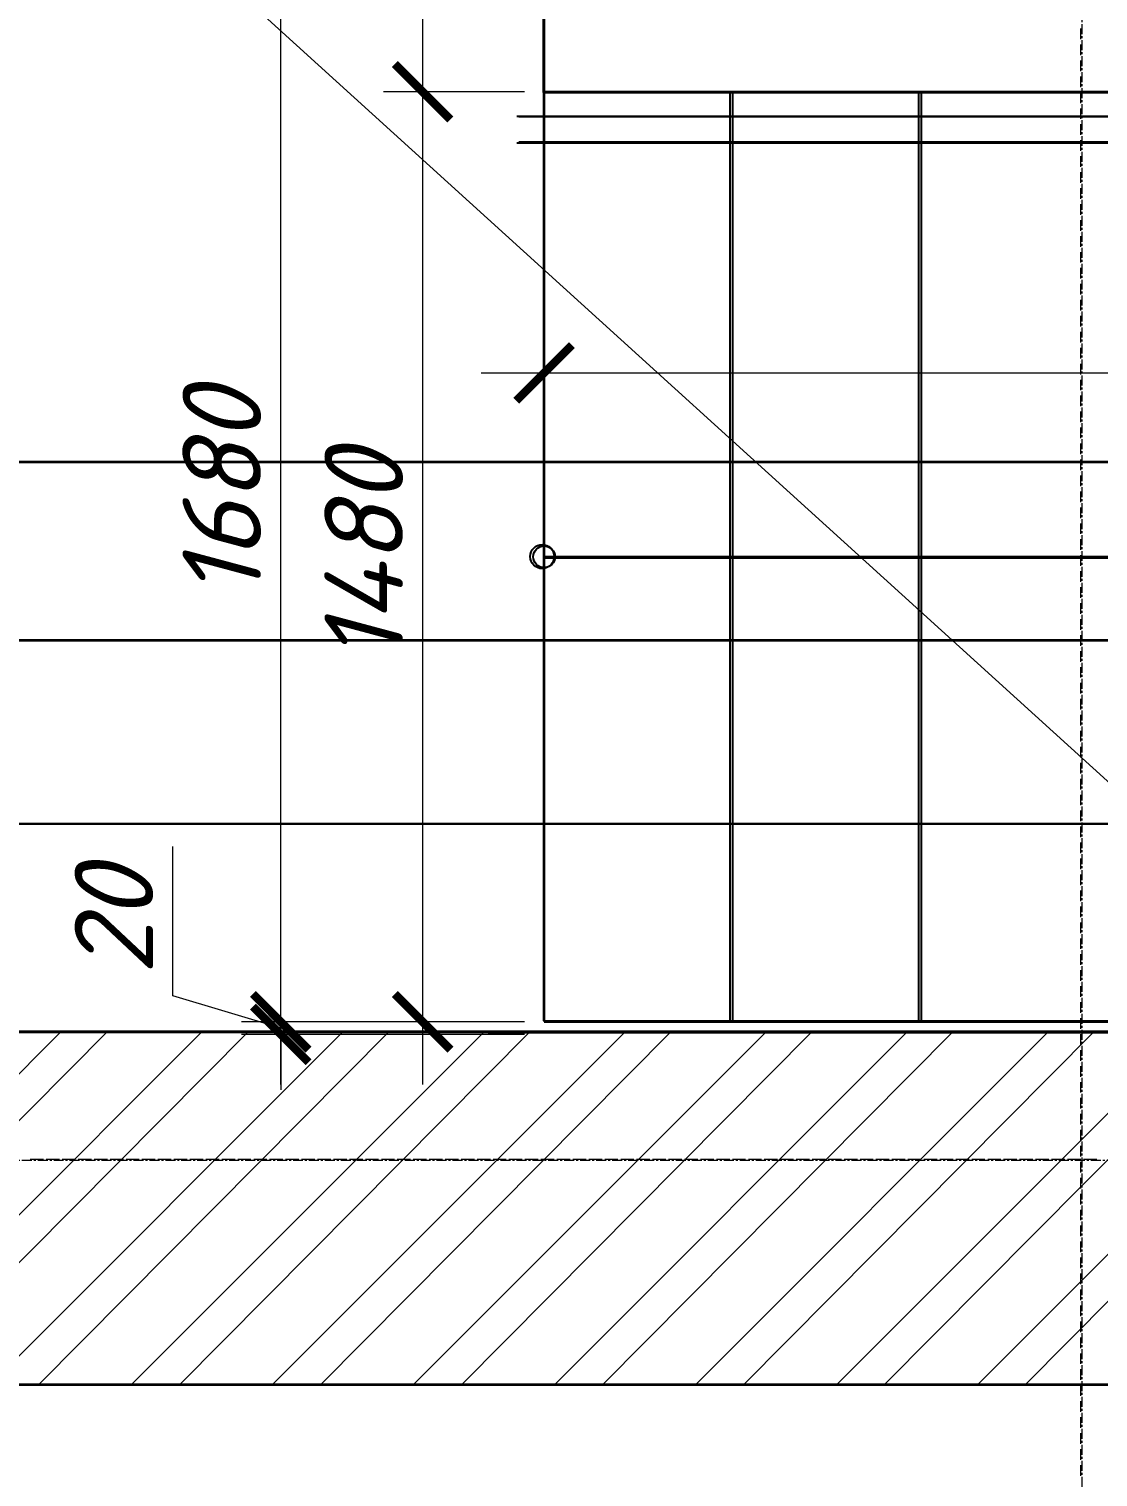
# Model space of a CAD drawing. Header units: millimetres. Extents: x -10178924 to 11692288, y -947381 to 58396.
# Drawn here: x 762582 to 764284, y -793095 to -790790 of the extents above; entities that cross this region are included whole.
import ezdxf

# ---------------------------------------------------------------- set-up
doc = ezdxf.new("R2010")
doc.units = ezdxf.units.MM
doc.linetypes.add('осевая', pattern=[50.8, 31.75, -6.35, 6.35, -6.35])
for name, color, linetype, lineweight in [('PDF _0', 7, 'Continuous', 9), ('PDF _Текст', 7, 'Continuous', 5), ('Размеры клад.', 7, 'Continuous', 0), ('Размеры осевые', 153, 'Continuous', 9), ('Стены.1', 7, 'Continuous', 25), ('ШТРИХОВКА', 252, 'Continuous', 15)]:
    doc.layers.add(name, color=color, linetype=linetype, lineweight=lineweight)
for name, color, linetype in [('PDF _ВК_В1', 5, 'Continuous'), ('PDF _ВК_Т3', 1, 'Continuous'), ('PDF _ВК_Т4', 6, 'Continuous'), ('PDF _Лестницы _ крыльца.1', 7, 'Continuous'), ('PDF _Стены.1', 7, 'Continuous'), ('Лестницы _ крыльца.1', 7, 'Continuous')]:
    doc.layers.add(name, color=color, linetype=linetype)
doc.layers.add('PDF _Размеры осевые', color=7, linetype='Continuous', true_color=0x5d6970)
doc.layers.add('PDF _штриховка', color=7, linetype='Continuous', true_color=0x95834a)
doc.styles.add('GOST 2.304_new', font='isocpeui.ttf')
doc.dimstyles.new('SPDS 1_50', dxfattribs={"dimscale": 50, "dimtxt": 2.5, "dimasz": 1.77, "dimexe": 1.25, "dimexo": 0.625, "dimtad": 1, "dimdec": 0, "dimrnd": 0.001, "dimtxsty": 'GOST 2.304_new', "dimblk": 'ARCHTICK', "dimcen": 2.5, "dimdle": 2, "dimclrt": 256, "dimadec": 0, "dimazin": 2, "dimtfac": 0.75, "dimtdec": 0, "dimtmove": 1, "dimatfit": 3, "dimfxl": 1, "dimtolj": 1, "dimlwd": 9, "dimlwe": 9, "dimarcsym": 0})

# ---------------------------------------------------------------- blocks, each defined once
blk = doc.blocks.new('_ArchTick')
at = {"color": 0, "linetype": 'ByBlock', "const_width": 0.15}
blk.add_lwpolyline([(-0.5, -0.5), (0.5, 0.5)], dxfattribs=at)
blk = doc.blocks.new('*D2633')
at = {"layer": 'Defpoints', "color": 0, "ltscale": 100, "transparency": 16777216}
for p in [(43443.3, -10547.2), (41043.3, -10839.9), (43443.3, -10839.9)]:
    blk.add_point(p, dxfattribs=at)
at = {"layer": 'Размеры клад.', "color": 0, "lineweight": 9, "ltscale": 100, "transparency": 16777216}
for p, q in [((41043.3, -10808.7), (41043.3, -10484.7)), ((43443.3, -10808.7), (43443.3, -10484.7)), ((40943.3, -10547.2), (43543.3, -10547.2))]:
    blk.add_line(p, q, dxfattribs=at)
at = {"layer": 'Размеры клад.', "color": 0, "lineweight": 9, "ltscale": 100, "transparency": 16777216, "xscale": 88.5, "yscale": 88.5, "zscale": 88.5, "rotation": 180}
blk.add_blockref('_ArchTick', (41043.3, -10547.2), dxfattribs=at)
at = {"layer": 'Размеры клад.', "color": 0, "lineweight": 9, "ltscale": 100, "transparency": 16777216, "xscale": 88.5, "yscale": 88.5, "zscale": 88.5}
blk.add_blockref('_ArchTick', (43443.3, -10547.2), dxfattribs=at)
at = {"layer": 'Размеры клад.', "ltscale": 100, "transparency": 16777216, "insert": (42243.3, -10453.4), "char_height": 125, "width": 601.204, "attachment_point": 5, "style": 'GOST 2.304_new'}
blk.add_mtext('\\A1;2400', dxfattribs=at)
blk = doc.blocks.new('*D2642')
at = {"layer": 'Defpoints', "color": 0, "ltscale": 100, "transparency": 16777216}
for p in [(40624, -11579.9), (41043.3, -11579.9), (41043.3, -11599.9)]:
    blk.add_point(p, dxfattribs=at)
at = {"layer": 'Размеры клад.', "color": 0, "lineweight": 9, "ltscale": 100, "transparency": 16777216}
for p, q in [((40452.1, -11538.4), (40452.1, -11300.9)), ((40624, -11579.9), (40624, -11491.4)), ((40624, -11589.9), (40452.1, -11538.4)), ((41012.1, -11579.9), (40561.5, -11579.9)), ((40624, -11599.9), (40624, -11579.9)), ((40624, -11599.9), (40624, -11579.9)), ((41012.1, -11599.9), (40561.5, -11599.9)), ((40624, -11599.9), (40624, -11688.4))]:
    blk.add_line(p, q, dxfattribs=at)
at = {"layer": 'Размеры клад.', "color": 0, "lineweight": 9, "ltscale": 100, "transparency": 16777216, "xscale": 88.5, "yscale": 88.5, "zscale": 88.5}
for p, rotation in [((40624, -11579.9), 270), ((40624, -11599.9), 90)]:
    blk.add_blockref('_ArchTick', p, dxfattribs=dict(at, rotation=rotation))
at = {"layer": 'Размеры клад.', "ltscale": 100, "transparency": 16777216, "insert": (40358.4, -11419.6), "char_height": 125, "attachment_point": 5, "rotation": 90, "style": 'GOST 2.304_new'}
blk.add_mtext('\\A1;20', dxfattribs=at)
blk = doc.blocks.new('*D2643')
at = {"layer": 'Defpoints', "color": 0, "ltscale": 100, "transparency": 16777216}
for p in [(40624, -9899.9), (41043.3, -9899.9), (41043.3, -11579.9)]:
    blk.add_point(p, dxfattribs=at)
at = {"layer": 'Размеры клад.', "color": 0, "lineweight": 9, "ltscale": 100, "transparency": 16777216}
for p, q in [((40624, -11679.9), (40624, -9799.9)), ((41012.1, -9899.9), (40561.5, -9899.9)), ((41012.1, -11579.9), (40561.5, -11579.9))]:
    blk.add_line(p, q, dxfattribs=at)
at = {"layer": 'Размеры клад.', "color": 0, "lineweight": 9, "ltscale": 100, "transparency": 16777216, "xscale": 88.5, "yscale": 88.5, "zscale": 88.5}
for p, rotation in [((40624, -9899.9), 90), ((40624, -11579.9), 270)]:
    blk.add_blockref('_ArchTick', p, dxfattribs=dict(at, rotation=rotation))
at = {"layer": 'Размеры клад.', "ltscale": 100, "transparency": 16777216, "insert": (40530.2, -10739.9), "char_height": 125, "attachment_point": 5, "rotation": 90, "style": 'GOST 2.304_new'}
blk.add_mtext('\\A1;1680', dxfattribs=at)
blk = doc.blocks.new('*D2644')
at = {"layer": 'Defpoints', "color": 0, "ltscale": 100, "transparency": 16777216}
for p in [(41043.3, -9899.9), (40849.9, -10099.9), (41043.3, -10099.9)]:
    blk.add_point(p, dxfattribs=at)
at = {"layer": 'Размеры клад.', "color": 0, "lineweight": 9, "ltscale": 100, "transparency": 16777216}
for p, q in [((40849.9, -9799.9), (40849.9, -10199.9)), ((41012.1, -9899.9), (40787.4, -9899.9)), ((41012.1, -10099.9), (40787.4, -10099.9))]:
    blk.add_line(p, q, dxfattribs=at)
at = {"layer": 'Размеры клад.', "color": 0, "lineweight": 9, "ltscale": 100, "transparency": 16777216, "xscale": 88.5, "yscale": 88.5, "zscale": 88.5}
for p, rotation in [((40849.9, -9899.9), 90), ((40849.9, -10099.9), 270)]:
    blk.add_blockref('_ArchTick', p, dxfattribs=dict(at, rotation=rotation))
at = {"layer": 'Размеры клад.', "ltscale": 100, "transparency": 16777216, "insert": (40756.2, -9682.1), "char_height": 125, "attachment_point": 5, "rotation": 90, "style": 'GOST 2.304_new'}
blk.add_mtext('\\A1;200', dxfattribs=at)
blk = doc.blocks.new('*D2645')
at = {"layer": 'Defpoints', "color": 0, "ltscale": 100, "transparency": 16777216}
for p in [(41043.3, -10099.9), (40849.9, -11579.9), (40975.3, -11579.9)]:
    blk.add_point(p, dxfattribs=at)
at = {"layer": 'Размеры клад.', "color": 0, "lineweight": 9, "ltscale": 100, "transparency": 16777216}
for p, q in [((40849.9, -9999.9), (40849.9, -11679.9)), ((41012.1, -10099.9), (40787.4, -10099.9)), ((40944, -11579.9), (40787.4, -11579.9))]:
    blk.add_line(p, q, dxfattribs=at)
at = {"layer": 'Размеры клад.', "color": 0, "lineweight": 9, "ltscale": 100, "transparency": 16777216, "xscale": 88.5, "yscale": 88.5, "zscale": 88.5}
for p, rotation in [((40849.9, -10099.9), 90), ((40849.9, -11579.9), 270)]:
    blk.add_blockref('_ArchTick', p, dxfattribs=dict(at, rotation=rotation))
at = {"layer": 'Размеры клад.', "ltscale": 100, "transparency": 16777216, "insert": (40756.2, -10839.9), "char_height": 125, "attachment_point": 5, "rotation": 90, "style": 'GOST 2.304_new'}
blk.add_mtext('\\A1;1480', dxfattribs=at)
blk = doc.blocks.new('A$C5282721b')
at = {"layer": 'ШТРИХОВКА', "ltscale": 100, "true_color": 0x000000, "transparency": 33554687}
h = blk.add_hatch(dxfattribs=at)
h.set_pattern_fill('ANSI31', color=18, scale=50)
h.set_pattern_definition([(45, (-79853.19, 25128.16), (-112.2532, 112.2532), [])])
h.paths.add_polyline_path([(30308.806, -10037.639), (30340.503, -10057.45), (30340.503, -9982.609)], flags=16)
h.paths.add_polyline_path([(29940.503, -9500.003), (30274.939, -9500.003), (30340.503, -9500.003), (30340.503, -8858.185), (29940.503, -8858.185)])
h.paths.add_polyline_path([(30340.503, -9510.106), (29940.503, -9505.804), (29940.503, -15302.111), (27792.557, -15302.111), (27792.557, -15862.111), (30500.503, -15862.111), (30500.503, -12156.906), (44179.391, -12156.906), (44179.391, -11596.906), (30340.503, -11596.906)])
at = {"color": 18, "true_color": 0x000000, "transparency": 33554687}
for points in [[(43550.839, -10139.913), (41003.32, -10139.913)], [(43550.839, -10179.913), (41003.32, -10179.913)]]:
    blk.add_lwpolyline(points, dxfattribs=at)
at = {"layer": 'Лестницы _ крыльца.1', "color": 18, "lineweight": 30, "true_color": 0x000000, "transparency": 33554687}
for p, q in [((41043.32, -10099.913), (41043.32, -9899.913)), ((43443.32, -10099.913), (41043.32, -10099.913))]:
    blk.add_line(p, q, dxfattribs=at)
at = {"layer": 'Лестницы _ крыльца.1', "color": 18, "true_color": 0x000000, "transparency": 33554687}
for p, q in [((41043.32, -10099.913), (41043.32, -11579.913)), ((41343.32, -10099.913), (41343.32, -11579.913)), ((41643.32, -10099.913), (41643.32, -11579.913)), ((41043.32, -11579.913), (45583.32, -11579.913))]:
    blk.add_line(p, q, dxfattribs=at)
at = {"layer": 'Лестницы _ крыльца.1', "color": 18, "linetype": 'Continuous', "true_color": 0x000000, "transparency": 33554687}
for p, q in [((41043.32, -10839.354), (43443.32, -10839.913)), ((40954.391, -11596.906), (45254.391, -11596.906))]:
    blk.add_line(p, q, dxfattribs=at)
blk.add_circle((41043.32, -10839.913), 17.194, dxfattribs=at)
at = {"layer": 'Размеры осевые', "color": 251, "linetype": 'осевая', "ltscale": 0.5, "transparency": 33554687}
for p, q in [((41900, -19000), (41900, 1500)), ((-9750, -11800), (57900, -11800))]:
    blk.add_line(p, q, dxfattribs=at)
at = {"layer": 'Стены.1', "color": 18, "linetype": 'Continuous', "true_color": 0x000000, "transparency": 33554687, "flags": 128}
for points in [[(46664.121, -11596.906), (30340.503, -11596.906)], [(54269.391, -12156.906), (30500.503, -12156.906)]]:
    blk.add_lwpolyline(points, dxfattribs=at)
at = {"layer": 'Размеры клад.', "color": 18, "ltscale": 100, "true_color": 0x000000, "transparency": 33554687}
dim = blk.add_linear_dim(base=(40849.938, -10099.913), p1=(41043.32, -9899.913), p2=(41043.32, -10099.913), angle=90, dimstyle='SPDS 1_50', dxfattribs=at)
dim.commit()
dim.dimension.update_dxf_attribs({"geometry": '*D2644', "text_midpoint": (40849.938, -9682.128), "dimtype": 128})
for base, p1, p2, picture, middle in [((40623.989, -9899.913), (41043.32, -11579.913), (41043.32, -9899.913), '*D2643', (40530.239, -10739.913)), ((40849.938, -11579.913), (41043.32, -10099.913), (40975.3, -11579.913), '*D2645', (40756.188, -10839.913)), ((40623.989, -11579.913), (41043.32, -11599.913), (41043.32, -11579.913), '*D2642', (40358.364, -11507.1))]:
    dim = blk.add_linear_dim(base=base, p1=p1, p2=p2, angle=90, dimstyle='SPDS 1_50', dxfattribs=at)
    dim.commit()
    dim.dimension.update_dxf_attribs({"geometry": picture, "text_midpoint": middle})
dim = blk.add_linear_dim(base=(43443.32, -10547.192), p1=(41043.32, -10839.913), p2=(43443.32, -10839.913), text='2400', dimstyle='SPDS 1_50', dxfattribs=at)
dim.commit()
dim.dimension.update_dxf_attribs({"geometry": '*D2633', "text_midpoint": (42243.32, -10453.442)})

msp = doc.modelspace()

# ---------------------------------------------------------------- linework, layer by layer
at = {"layer": 'PDF _0', "lineweight": 25}
msp.add_lwpolyline([(763358.7, -790971.7), (765907.1, -790971.7), (765907.1, -790929.4), (763358.7, -790929.4)], dxfattribs=at)
at = {"layer": 'PDF _ВК_В1', "lineweight": 30}
msp.add_lwpolyline([(768798.5, -792055.4), (767151.8, -792055.4), (749773.8, -792055.4)], dxfattribs=at)
at = {"layer": 'PDF _ВК_Т3', "lineweight": 35}
msp.add_lwpolyline([(768680, -791763.3), (767410, -791763.3), (749346.2, -791763.3)], dxfattribs=at)
at = {"layer": 'PDF _ВК_Т4', "lineweight": 35}
msp.add_lwpolyline([(767405.8, -791479.7), (749625.6, -791479.7)], dxfattribs=at)
at = {"layer": 'PDF _Лестницы _ крыльца.1', "lineweight": 30}
for points in [[(763401, -790891.3), (763401, -790692.3)], [(765797.1, -790891.3), (763401.1, -790891.3)]]:
    msp.add_lwpolyline(points, dxfattribs=at)
at = {"layer": 'PDF _Лестницы _ крыльца.1', "lineweight": 25}
for points in [[(763401, -790891.3), (763401, -792368.6)], [(763697.3, -790891.3), (763697.3, -792368.6)], [(763997.9, -790891.3), (763997.9, -792368.6)], [(763401, -791632.1), (765797, -791632.1), (765559.9, -791708.3)], [(763401, -792368.7), (767939, -792368.7)], [(763312.1, -792385.6), (767608.8, -792385.6), (764311.1, -792385.6)]]:
    msp.add_lwpolyline(points, dxfattribs=at)
msp.add_circle((763398.9, -791630), 19.1, dxfattribs=at)
at = {"layer": 'PDF _Размеры осевые', "lineweight": 9}
for points in [[(764256.1, -790806.6), (764256.1, -790789.7)], [(764256.1, -790810.8), (764256.1, -790810.8)], [(764256.1, -790832), (764256.1, -790815)], [(764256.1, -790836.2), (764256.1, -790836.2)], [(764256.1, -790857.4), (764256.1, -790840.4)], [(764256.1, -790861.6), (764256.1, -790861.6)], [(764256.1, -790882.8), (764256.1, -790865.9)], [(764256.1, -790887), (764256.1, -790887)], [(764256.1, -790908.2), (764256.1, -790891.3)], [(764256.1, -790912.4), (764256.1, -790912.4)], [(764256.1, -790933.6), (764256.1, -790916.7)], [(764256.1, -790937.8), (764256.1, -790937.8)], [(764256.1, -790959), (764256.1, -790942)], [(764256.1, -790963.2), (764256.1, -790963.2)], [(764256.1, -790984.4), (764256.1, -790967.4)], [(764256.1, -790988.6), (764256.1, -790988.6)], [(764256.1, -791009.8), (764256.1, -790992.9)], [(764256.1, -791014), (764256.1, -791014)], [(764256.1, -791035.2), (764256.1, -791018.3)], [(764256.1, -791039.4), (764256.1, -791039.4)], [(764256.1, -791060.6), (764256.1, -791043.7)], [(764256.1, -791064.8), (764256.1, -791064.8)], [(764256.1, -791086), (764256.1, -791069)], [(764256.1, -791090.2), (764256.1, -791090.2)], [(764256.1, -791111.4), (764256.1, -791094.5)], [(764256.1, -791115.6), (764256.1, -791115.6)], [(764256.1, -791136.8), (764256.1, -791119.9)], [(764256.1, -791141), (764256.1, -791141)], [(764256.1, -791162.2), (764256.1, -791145.3)], [(764256.1, -791166.4), (764256.1, -791166.4)], [(764256.1, -791187.6), (764256.1, -791170.7)], [(764256.1, -791191.8), (764256.1, -791191.8)], [(764256.1, -791213), (764256.1, -791196)], [(764256.1, -791217.2), (764256.1, -791217.2)], [(764256.1, -791238.4), (764256.1, -791221.5)], [(764256.1, -791242.6), (764256.1, -791242.6)], [(764256.1, -791263.8), (764256.1, -791246.9)], [(764256.1, -791268), (764256.1, -791268)], [(764256.1, -791289.2), (764256.1, -791272.3)], [(764256.1, -791293.4), (764256.1, -791293.4)], [(764256.1, -791314.6), (764256.1, -791297.7)], [(764256.1, -791318.8), (764256.1, -791318.8)], [(764256.1, -791340), (764256.1, -791323.1)], [(764256.1, -791344.2), (764256.1, -791344.2)], [(764256.1, -791365.4), (764256.1, -791348.5)], [(764256.1, -791369.6), (764256.1, -791369.6)], [(764256.1, -791390.8), (764256.1, -791373.9)], [(764256.1, -791395), (764256.1, -791395)], [(764256.1, -791416.2), (764256.1, -791399.3)], [(764256.1, -791420.4), (764256.1, -791420.4)], [(764256.1, -791441.6), (764256.1, -791424.7)], [(764256.1, -791445.8), (764256.1, -791445.8)], [(764256.1, -791467), (764256.1, -791450.1)], [(764256.1, -791471.2), (764256.1, -791471.2)], [(764256.1, -791492.4), (764256.1, -791475.5)], [(764256.1, -791496.6), (764256.1, -791496.6)], [(764256.1, -791517.8), (764256.1, -791500.9)], [(764256.1, -791522), (764256.1, -791522)], [(764256.1, -791543.2), (764256.1, -791526.3)], [(764256.1, -791547.4), (764256.1, -791547.4)], [(764256.1, -791568.6), (764256.1, -791551.7)], [(764256.1, -791572.8), (764256.1, -791572.8)], [(764256.1, -791594), (764256.1, -791577.1)], [(764256.1, -791598.2), (764256.1, -791598.2)], [(764256.1, -791619.4), (764256.1, -791602.5)], [(764256.1, -791623.6), (764256.1, -791623.6)], [(764256.1, -791644.8), (764256.1, -791627.9)], [(764256.1, -791649), (764256.1, -791649)], [(764256.1, -791670.2), (764256.1, -791653.3)], [(764256.1, -791674.4), (764256.1, -791674.4)], [(764256.1, -791695.6), (764256.1, -791678.7)], [(764256.1, -791699.8), (764256.1, -791699.8)], [(764256.1, -791721), (764256.1, -791704.1)], [(764256.1, -791725.2), (764256.1, -791725.2)], [(764256.1, -791746.4), (764256.1, -791729.5)], [(764256.1, -791750.6), (764256.1, -791750.6)], [(764256.1, -791771.8), (764256.1, -791754.9)], [(764256.1, -791776), (764256.1, -791776)], [(764256.1, -791797.2), (764256.1, -791780.3)], [(764256.1, -791801.4), (764256.1, -791801.4)], [(764256.1, -791822.6), (764256.1, -791805.7)], [(764256.1, -791826.8), (764256.1, -791826.8)], [(764256.1, -791848), (764256.1, -791831.1)], [(764256.1, -791852.2), (764256.1, -791852.2)], [(764256.1, -791873.4), (764256.1, -791856.5)], [(764256.1, -791877.6), (764256.1, -791877.6)], [(764256.1, -791898.8), (764256.1, -791881.9)], [(764256.1, -791903), (764256.1, -791903)], [(764256.1, -791924.2), (764256.1, -791907.3)], [(764256.1, -791928.4), (764256.1, -791928.4)], [(764256.1, -791949.6), (764256.1, -791932.7)], [(764256.1, -791953.8), (764256.1, -791953.8)], [(764256.1, -791975), (764256.1, -791958.1)], [(764256.1, -791979.2), (764256.1, -791979.2)], [(764256.1, -792000.4), (764256.1, -791983.5)], [(764256.1, -792004.6), (764256.1, -792004.6)], [(764256.1, -792025.8), (764256.1, -792008.9)], [(764256.1, -792030), (764256.1, -792030)], [(764256.1, -792051.2), (764256.1, -792034.3)], [(764256.1, -792055.4), (764256.1, -792055.4)], [(764256.1, -792076.6), (764256.1, -792059.7)], [(764256.1, -792080.8), (764256.1, -792080.8)], [(764256.1, -792102), (764256.1, -792085.1)], [(764256.1, -792106.2), (764256.1, -792106.2)], [(764256.1, -792127.4), (764256.1, -792110.5)], [(764256.1, -792131.6), (764256.1, -792131.6)], [(764256.1, -792152.8), (764256.1, -792135.9)], [(764256.1, -792157), (764256.1, -792157)], [(764256.1, -792178.2), (764256.1, -792161.3)], [(764256.1, -792182.4), (764256.1, -792182.4)], [(764256.1, -792203.6), (764256.1, -792186.7)], [(764256.1, -792207.8), (764256.1, -792207.8)], [(764256.1, -792229), (764256.1, -792212.1)], [(764256.1, -792233.2), (764256.1, -792233.2)], [(764256.1, -792254.4), (764256.1, -792237.5)], [(764256.1, -792258.6), (764256.1, -792258.6)], [(764256.1, -792279.8), (764256.1, -792262.9)], [(764256.1, -792284), (764256.1, -792284)], [(764256.1, -792305.2), (764256.1, -792288.3)], [(764256.1, -792309.4), (764256.1, -792309.4)], [(764256.1, -792330.6), (764256.1, -792313.7)], [(764256.1, -792334.8), (764256.1, -792334.8)], [(764256.1, -792356), (764256.1, -792339.1)], [(764256.1, -792360.2), (764256.1, -792360.2)], [(764256.1, -792381.4), (764256.1, -792364.5)], [(764256.1, -792385.6), (764256.1, -792385.6)], [(764256.1, -792406.8), (764256.1, -792389.9)], [(764256.1, -792411), (764256.1, -792411)], [(764256.1, -792432.2), (764256.1, -792415.3)], [(764256.1, -792436.4), (764256.1, -792436.4)], [(764256.1, -792457.6), (764256.1, -792440.7)], [(764256.1, -792461.8), (764256.1, -792461.8)], [(764256.1, -792483), (764256.1, -792466.1)], [(764256.1, -792487.2), (764256.1, -792487.2)], [(764256.1, -792508.4), (764256.1, -792491.5)], [(764256.1, -792512.6), (764256.1, -792512.6)], [(764256.1, -792533.8), (764256.1, -792516.9)], [(764256.1, -792538), (764256.1, -792538)], [(764256.1, -792559.2), (764256.1, -792542.3)], [(764256.1, -792563.4), (764256.1, -792563.4)], [(764256.1, -792584.6), (764256.1, -792567.7)], [(762584, -792588.8), (762588.2, -792588.8), (762605.1, -792588.8)], [(762609.4, -792588.8), (762613.6, -792588.8), (762630.5, -792588.8)], [(762634.8, -792588.8), (762639, -792588.8), (762655.9, -792588.8)], [(762660.2, -792588.8), (762664.4, -792588.8), (762681.3, -792588.8)], [(762685.6, -792588.8), (762689.8, -792588.8), (762706.7, -792588.8)], [(762711, -792588.8), (762715.2, -792588.8), (762732.1, -792588.8)], [(762736.4, -792588.8), (762740.6, -792588.8), (762757.5, -792588.8)], [(762761.8, -792588.8), (762766, -792588.8), (762782.9, -792588.8)], [(762787.2, -792588.8), (762791.4, -792588.8), (762808.3, -792588.8)], [(762812.6, -792588.8), (762816.8, -792588.8), (762833.7, -792588.8)], [(762838, -792588.8), (762842.2, -792588.8), (762859.1, -792588.8)], [(762863.4, -792588.8), (762867.6, -792588.8), (762884.5, -792588.8)], [(762888.8, -792588.8), (762893, -792588.8), (762909.9, -792588.8)], [(762914.2, -792588.8), (762918.4, -792588.8), (762935.3, -792588.8)], [(762939.6, -792588.8), (762943.8, -792588.8), (762960.7, -792588.8)], [(762965, -792588.8), (762969.2, -792588.8), (762986.1, -792588.8)], [(762990.4, -792588.8), (762994.6, -792588.8), (763011.5, -792588.8)], [(763015.8, -792588.8), (763020, -792588.8), (763036.9, -792588.8)], [(763041.2, -792588.8), (763045.4, -792588.8), (763062.3, -792588.8)], [(763066.6, -792588.8), (763070.8, -792588.8), (763087.7, -792588.8)], [(763092, -792588.8), (763096.2, -792588.8), (763113.1, -792588.8)], [(763117.4, -792588.8), (763121.6, -792588.8), (763138.5, -792588.8)], [(763142.8, -792588.8), (763147, -792588.8), (763163.9, -792588.8)], [(763168.2, -792588.8), (763172.4, -792588.8), (763189.3, -792588.8)], [(763193.6, -792588.8), (763197.8, -792588.8), (763214.7, -792588.8)], [(763219, -792588.8), (763223.2, -792588.8), (763240.1, -792588.8)], [(763244.4, -792588.8), (763248.6, -792588.8), (763265.5, -792588.8)], [(763269.8, -792588.8), (763274, -792588.8), (763290.9, -792588.8)], [(763295.2, -792588.8), (763299.4, -792588.8), (763316.3, -792588.8)], [(763320.6, -792588.8), (763324.8, -792588.8), (763341.7, -792588.8)], [(763346, -792588.8), (763350.2, -792588.8), (763367.1, -792588.8)], [(763371.4, -792588.8), (763375.6, -792588.8), (763392.5, -792588.8)], [(763396.8, -792588.8), (763401, -792588.8), (763417.9, -792588.8)], [(763422.2, -792588.8), (763426.4, -792588.8), (763443.3, -792588.8)], [(763447.6, -792588.8), (763451.8, -792588.8), (763468.7, -792588.8)], [(763473, -792588.8), (763477.2, -792588.8), (763494.1, -792588.8)], [(763498.4, -792588.8), (763502.6, -792588.8), (763519.5, -792588.8)], [(763523.8, -792588.8), (763528, -792588.8), (763544.9, -792588.8)], [(763549.2, -792588.8), (763553.4, -792588.8), (763570.3, -792588.8)], [(763574.6, -792588.8), (763578.8, -792588.8), (763595.7, -792588.8)], [(763600, -792588.8), (763604.2, -792588.8), (763621.1, -792588.8)], [(763625.4, -792588.8), (763629.6, -792588.8), (763646.5, -792588.8)], [(763650.8, -792588.8), (763655, -792588.8), (763671.9, -792588.8)], [(763676.2, -792588.8), (763680.4, -792588.8), (763697.3, -792588.8)], [(763701.6, -792588.8), (763705.8, -792588.8), (763722.7, -792588.8)], [(763727, -792588.8), (763731.2, -792588.8), (763748.1, -792588.8)], [(763752.4, -792588.8), (763756.6, -792588.8), (763773.5, -792588.8)], [(763777.8, -792588.8), (763782, -792588.8), (763798.9, -792588.8)], [(763803.2, -792588.8), (763807.4, -792588.8), (763824.3, -792588.8)], [(763828.6, -792588.8), (763832.8, -792588.8), (763849.7, -792588.8)], [(763854, -792588.8), (763858.2, -792588.8), (763875.1, -792588.8)], [(763879.4, -792588.8), (763883.6, -792588.8), (763900.5, -792588.8)], [(763904.8, -792588.8), (763909, -792588.8), (763925.9, -792588.8)], [(763930.2, -792588.8), (763934.4, -792588.8), (763951.3, -792588.8)], [(763955.6, -792588.8), (763959.8, -792588.8), (763976.7, -792588.8)], [(763981, -792588.8), (763985.2, -792588.8), (764002.1, -792588.8)], [(764006.4, -792588.8), (764010.6, -792588.8), (764027.5, -792588.8)], [(764031.8, -792588.8), (764036, -792588.8), (764052.9, -792588.8)], [(764057.2, -792588.8), (764061.4, -792588.8), (764078.3, -792588.8)], [(764082.6, -792588.8), (764086.8, -792588.8), (764103.7, -792588.8)], [(764108, -792588.8), (764112.2, -792588.8), (764129.1, -792588.8)], [(764133.4, -792588.8), (764137.6, -792588.8), (764154.5, -792588.8)], [(764158.8, -792588.8), (764163, -792588.8), (764179.9, -792588.8)], [(764184.2, -792588.8), (764188.4, -792588.8), (764205.3, -792588.8)], [(764209.6, -792588.8), (764213.8, -792588.8), (764230.7, -792588.8)], [(764235, -792588.8), (764239.2, -792588.8), (764256.1, -792588.8)], [(764256.1, -792588.8), (764256.1, -792588.8)], [(764256.1, -792610), (764256.1, -792593.1)], [(764260.4, -792588.8), (764264.6, -792588.8), (764281.5, -792588.8)], [(764256.1, -792614.2), (764256.1, -792614.2)], [(764256.1, -792635.4), (764256.1, -792618.5)], [(764256.1, -792639.6), (764256.1, -792639.6)], [(764256.1, -792660.8), (764256.1, -792643.9)], [(764256.1, -792665), (764256.1, -792665)], [(764256.1, -792686.2), (764256.1, -792669.3)], [(764256.1, -792690.4), (764256.1, -792690.4)], [(764256.1, -792711.6), (764256.1, -792694.7)], [(764256.1, -792715.8), (764256.1, -792715.8)], [(764256.1, -792737), (764256.1, -792720.1)], [(764256.1, -792741.2), (764256.1, -792741.2)], [(764256.1, -792762.4), (764256.1, -792745.5)], [(764256.1, -792766.6), (764256.1, -792766.6)], [(764256.1, -792787.8), (764256.1, -792770.9)], [(764256.1, -792792), (764256.1, -792792)], [(764256.1, -792813.2), (764256.1, -792796.3)], [(764256.1, -792817.4), (764256.1, -792817.4)], [(764256.1, -792838.6), (764256.1, -792821.7)], [(764256.1, -792842.8), (764256.1, -792842.8)], [(764256.1, -792864), (764256.1, -792847.1)], [(764256.1, -792868.2), (764256.1, -792868.2)], [(764256.1, -792889.4), (764256.1, -792872.5)], [(764256.1, -792893.6), (764256.1, -792893.6)], [(764256.1, -792914.8), (764256.1, -792897.9)], [(764256.1, -792919), (764256.1, -792919)], [(764256.1, -792940.2), (764256.1, -792923.3)], [(764256.1, -792944.4), (764256.1, -792944.4)], [(764256.1, -792965.6), (764256.1, -792948.7)], [(764256.1, -792969.8), (764256.1, -792969.8)], [(764256.1, -792991), (764256.1, -792974.1)], [(764256.1, -792995.2), (764256.1, -792995.2)], [(764256.1, -793016.4), (764256.1, -792999.5)], [(764256.1, -793020.6), (764256.1, -793020.6)], [(764256.1, -793041.8), (764256.1, -793024.9)], [(764256.1, -793046), (764256.1, -793046)], [(764256.1, -793067.2), (764256.1, -793050.3)], [(764256.1, -793071.4), (764256.1, -793071.4)], [(764256.1, -793092.6), (764256.1, -793075.7)]]:
    msp.add_lwpolyline(points, dxfattribs=at)
at = {"layer": 'PDF _Стены.1', "lineweight": 25}
for points in [[(769018.7, -792385.6), (752695.5, -792385.6)], [(776626, -792948.7), (752856.7, -792948.7)]]:
    msp.add_lwpolyline(points, dxfattribs=at)
at = {"layer": 'PDF _Текст'}
msp.add_lwpolyline([(765204.4, -792809), (761326.8, -789291.2), (758257.8, -789291.2)], dxfattribs=at)
at = {"layer": 'PDF _штриховка', "color": 251, "lineweight": 5, "true_color": 0x636466}
for points in [[(762147.9, -792948.7), (762706.7, -792385.6)], [(762372.3, -792948.7), (762931.1, -792385.6)], [(762596.7, -792948.7), (763155.5, -792385.6)], [(762821, -792948.7), (763379.8, -792385.6)], [(763045.4, -792948.7), (763604.2, -792385.6)], [(763269.8, -792948.7), (763828.6, -792385.6)], [(763494.1, -792948.7), (764052.9, -792385.6)], [(763718.5, -792948.7), (764277.3, -792385.6)], [(763942.9, -792948.7), (764501.7, -792385.6)], [(764167.2, -792948.7), (764726, -792385.6)]]:
    msp.add_lwpolyline(points, dxfattribs=at)

# ---------------------------------------------------------------- block references
msp.add_blockref('A$C5282721b', (722358.6, -780790.4))

doc.saveas('drawing.dxf')
